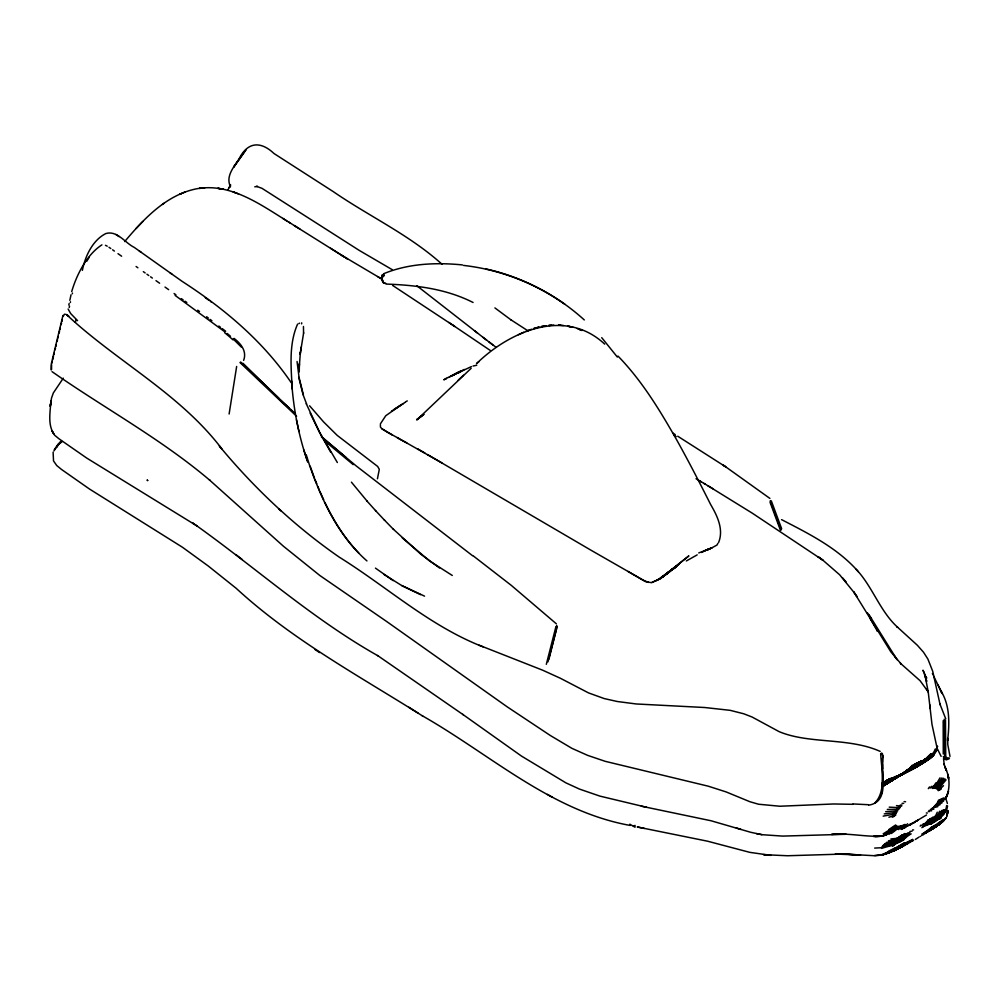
<?xml version="1.0" encoding="UTF-8"?>
<svg xmlns="http://www.w3.org/2000/svg" width="1000" height="1000" viewBox="0 0 1000 1000"><rect width="100%" height="100%" fill="white"/><g stroke="black" fill="none" stroke-linecap="round" stroke-linejoin="round"><path stroke-width="1.5" d="M882.688 757.45C880.1 772.663 891.1 801.612 868.637 805.175M882.862 763.688L882.862 769.038M882.862 762.35L882.688 756.112M882.688 770.85L882.537 786M299.262 371.925L299.35 363.762L299.337 365.062M303.575 333.237L303.45 326.488M299.237 367.512L300.363 352.587L300.163 354.263L303.65 332.762M382.188 276.1L382.663 274.625L381.65 277.25L383.338 282.812L381.65 278.35L382.163 275.175L381.737 276.837M557.188 626.425L548.962 659.075M381.95 275.688L381.788 276.337M555.925 626.663L546.312 664.338M300.275 353.45L301.175 347.113M50.725 403.275C50.038 413.25 47.95 424.888 53.688 433.688L51.975 430.863L54.662 435.238L58.9 438.738L86.788 458.113L197.037 525.988L192.625 523L193.287 523.45M243.637 360.363C247.1 351.225 240.875 343.6 234.05 338.387M229.112 414.012L236.65 366.475M881.888 792.837L882.188 790.962M50.912 402.388L50.512 404.762L51.325 400.725L50.237 406.425L51.513 398.088L53.375 392.887L63.288 378.175M51.55 364.738L51.562 369.538M946.65 805.525C945.925 814.463 936.963 818.988 930.888 824.225L939.15 818.6L943.962 814.062M82.375 270.35C85.138 256.262 92.613 240.15 105.875 233.538C117.25 230.225 125.013 242.9 134.213 247.375L182.113 281.35C224.188 308.55 262.925 341.025 291.3 382.775M69.212 307.562L69.525 306.112M946.725 810.05L947.575 805.987M947.725 812.35L947.9 811.538L946.65 816.038M68.812 305.087L69.15 303.5M69.825 300.325L71.025 294.775M71.7 291.6C76.625 274.637 86.938 254.475 101.925 244.85M70.35 302.488L70.512 301.762M72.312 293.788L72.487 293.062M936.612 750.088L937.513 746.1L936.525 750.35M377.438 478.775L379.3 469.363L377.65 466.438L337.175 435.363L323.537 421.863L309.6 405.788M51.913 363.1L52.287 361.463M380.4 423.862L385.737 415.75L400.012 405.737L391.5 411.2M59.15 333.038L59.55 331.362M59.962 329.688L60.362 328.013M61.163 324.663L61.575 322.987M61.975 321.312L62.375 319.637M52.675 359.812L53.487 356.488M53.888 354.812L54.3 353.137M55.1 349.787L55.512 348.113M55.912 346.438L56.325 344.762M57.125 341.413L57.538 339.738M57.938 338.062L58.338 336.388M947.138 814.362L948.037 810.625L946.9 815.238L947.9 811.538M946.725 816.9L947.575 813.375M382.663 276.212L383.338 274.775L382.488 276.675M547.95 661.85L556.4 629.263L556.663 625.462M75.4 322.25L76.137 319.562M781.125 530.075L770.25 500.737M945.888 798.363L946.975 795.425L945.987 797.938C950.55 788.188 949.812 776.112 944.737 766.65L946.462 770.6L944 763.875L944.275 765.037L943.525 758.538M946.825 796.425L948.5 791.3L946.075 797.487L937.738 801.762M63.188 316.337L64.425 314.25L65.45 314.3M62.95 315.45L51.363 363.6L51.1 369.938M718.625 542.45C723.888 529.462 717.262 515.788 710.713 504.65C699.862 483.1 688.825 461.65 677.075 440.575C660.1 410.688 642.1 380.838 617.987 356.075M930.138 818.587L923.337 826.912M384.4 275.387L382.975 276.9M937.262 812.2L935.462 816.2L932.05 820.413L937.312 815.3L928.188 824.675L939.2 814.6M940.025 777.825L933.75 788.35M935.263 749.013C933.288 754.837 928.3 758.775 923.325 762.05C928.625 759.188 933.65 755.2 936.2 749.638M927.925 819.812L926.2 823.2L928.525 821.038M936.05 749.3C933.85 755.088 928.7 758.825 923.7 762.087L930.225 757.887L923.863 762.288C928.925 759.675 933.85 756.075 936.388 750.85M939.7 811.2L937.525 815.362L933.65 819.762L939.125 814.45M941.95 777.887L935.013 788.413M717.9 543.337L716.925 545.087L711.137 548.212M936.612 749.85C924.737 767.487 899.362 774.087 883.5 784.262M227.85 189.95L230.312 185.662M381.95 279.375L382.088 280.012M930.3 820.85L932.75 817.312L924.7 826.225M941.825 810.438L939.325 814.725L935.037 819.275L940.8 814.137L929.862 824.163L942.087 813.938L937.862 818.112M943.612 778.225L936.112 788.662M230.725 185L229.213 187.537L229.613 186.863M86.713 261.312L89.25 257.175M907.675 770.475L912.337 765.312L907.675 770.475L883.037 786M930.638 818.45L928.3 822.15L930.85 819.9M943.337 809.938L936.812 818.275M932.312 788.462L935.875 782.875M943.612 809.963L936.188 818.975L942.2 813.65L944.85 809.688M944.987 778.863L937.013 789.112M920.175 826.137L920.8 825.15M56.712 447.312L60.587 441.6M53.938 450.925L57.25 446.062M945.013 809.788L937.113 818.888L943.05 814.038L938.637 818.188M54.325 449.675L58.375 443.787L61.662 441.15M946.075 779.825L937.738 789.788M928.312 788.65L929.538 786.925M932.237 819.963L935.15 816.213L925.975 825.612M946.025 809.987L937.775 819.038L940.8 817.125M933.162 817.237L930.263 821.213L932.987 818.913M936.737 787.588L938.025 785.837L936.3 787.487M946.65 810.8L938.175 819.613M923.475 823.688L921.675 825.612M933.988 819.225L937.138 815.212M930.2 788.075L931.55 786.338M883.325 785.625L901.562 774.65L912.788 766.363L908.725 769.925L910.962 768.487L916.9 763.05L913.913 766.275M908.725 769.925L914.463 764.237M937.763 788L939.175 786.225L937.387 787.812M124.7 241.55C143.763 218.975 165.987 195.087 196.175 188.875C229.713 182.375 259.875 204.1 286.663 220.8M297.6 324.075C288.625 344.25 291.125 367.562 292.225 389.05M941 822.463L935.037 826.812L940.8 823.288L943.612 820.163L940.812 823.125L936.188 825.888L942.087 822.175L944.85 819.137L942.2 822.25L937.113 825.05L943.25 821.188L945.975 817.938M912.3 767.1L914.812 764.1M931.95 787.663L933.425 785.913M930.612 754.05L921.812 762.487L928.462 757.763L932.35 753.6L922.738 762.163L926.025 760.188L933.25 753.575L924.3 761.388L882.35 785.575M899.762 826.862L898.487 828.35L900.337 826.7M926.062 822.312L923.988 824.362M927.15 830.675L933.988 827.837L938.975 823.913M938.575 788.625L940.1 786.862L938.288 788.35M882.75 785.125L923.575 761.575L932.2 753.562L925.175 760.438L914.912 766.888L923.9 760.938L930.9 753.988M943.25 821.188L945.888 818.162M914.013 766.087L916.575 763.175L909.788 769.375L885.288 784.412M906.237 825.263L907.588 823.75M933.562 787.425L935.138 785.688M935.512 818.662L936.637 817.425L929.1 824.35L938.088 816.975M907.275 769.625L904.562 772.15M928.637 823.45L931.525 820.275M898.375 827.163L896.95 828.725L898.888 827.075M939.188 789.5L940.812 787.75L938.975 789.137M929.613 757.337L933.238 753.45L924.3 761.388L882.712 784.875L888.962 781.762M943.913 819.925L946.025 817.7M904.1 826.237L905.588 824.675M142.887 221.412L136.05 228.525M917.312 764.575L921.312 760.913L913.625 767.138L910.875 768.825L918.725 762.113L910.875 768.825L883.062 786M900.713 828.713L904.938 824.362M935.025 787.362L936.688 785.662M897.175 827.288L895.6 828.888L897.613 827.262M930.212 757.362L933.863 753.637L923.225 762.688L926.338 760.413M927.15 825.088L933.337 819.488M915.575 765.438L919.05 762L915.738 765.225M930.475 758.062L934.188 754.388L923.45 762.725L933.425 755.138L926.125 761.188M902.075 827.087L903.713 825.475M382.575 275L384.25 273.762M912 768.263L921 761.012L912 768.263L883.55 785.738M883 784.312L912.125 768.4M918.525 765.263L914.862 767.487L929.575 757.938L933.812 753.812M896.15 827.2L894.45 828.838L896.513 827.262M921.888 827.675L923.775 825.837M929.987 822.875L934.925 818.075M930.638 757.537L934.287 754.025M898.512 829.587L903.225 825.05M938.25 790.7L943.5 785.675M471.15 368.312L417.013 419.688L423.725 414.325L416.637 419.775L421.325 416.175M931.188 822.412L934.963 818.85M463.475 375.25L458.263 380.125M929.725 758.662L933.325 755.275M900.2 827.8L901.95 826.162M895.337 826.85L893.525 828.525L895.625 827.013M929.463 758.8L933.425 755.138C918.438 767.7 899.875 775.738 882.3 784.05M934.1 754.275L923.863 762.288M901.65 825.6L891.4 833.475M905.575 844.65L901.762 846.875L911.213 840.1M894.725 850.55L906.35 842.575L892.738 851.45M894.725 826.162L892.825 827.875L894.938 826.475M932.212 822.1L936.35 818.4M909.987 768.175L910.95 767.312M912.65 839.312L907.825 843.438M897.412 848.612L904.688 843.238L889.812 852.35L883.337 854.663L894.15 850.275L896.725 848.375L883.175 854.6L889.812 852.35L897.638 848.15L884.575 854.237L891.1 851.988L898.8 847.725L886.35 853.575M900.225 826L889.225 834.112M915.35 839.45L919.05 837.087M662.2 577.1L688.875 555.887L662.013 577.312L668 573.05L675.325 567.112L656.675 580.525M902.537 773.288L903.337 772.588M940.188 816.775L930.462 824.112L937.487 818.15M903.25 844.837L892.7 851.363L905.438 842.962L895.337 849.9L884.837 854.212L891.1 851.988L902.225 845.238M478.888 361.675L476.5 363.663C509.8 331.138 565.188 307.25 604.7 344.125M933.05 821.95L939.275 816.75M915.5 766.287L909.7 770.225L916.462 766.162M898.95 826.237C892.588 832.387 884.163 837.312 875.037 836.413L880.238 836.263C863.988 836.737 847.862 832.887 831.538 834.412L839.237 834.262M903.462 845.763L899.15 848.25L909.837 840.837M672.938 569.1L676.725 566L665.225 574.663L676.725 566M902.575 846.488L907.312 842.862M933.675 821.975L938.375 818.125M675.325 567.112L660.3 578.787L651.488 582.663L645.438 581.613L628.013 571.438M921.812 762.487L927.138 758.312L917.438 765.3L888.363 781.812M909.188 825.062L910.75 823.825L907.387 826.325M912.625 841L913.587 840.238M913.8 767.738L915.763 766.162L913.05 768.075M900.088 775.35L904.137 773L883.775 785.163L885.6 784.163M927.138 758.312L914.912 766.888M678.95 564.362L668.913 571.95M903.55 772.712L904.587 771.888M874.712 803.125C886.637 791.287 881.388 768.787 880.662 753.538M897.862 826.3L885.65 834.6M934.112 822.237L938.988 818.388M896.275 849L904.087 843.388L888.6 852.738L882.288 854.887L875.575 855.788L844 854.038L787.55 855.75L763.55 854.65L770.95 855.35M926.5 814.987L908.988 825.45M915.575 766.825L883.75 783.55M58.6 444.363L62.013 441.7M900.763 845.575L888.863 852.412L903.65 843.337L887.9 852.45M901.525 846.75L900.438 847.588L905.8 843.625L896.75 849.463L908.562 841.5M881.912 785.5L907.425 770.962L883.688 785.275L904.4 772.95M912.15 840.837L909.95 842.5M943.962 820.075L930.888 827.613L940.188 823.3L943.05 821.137L930.462 828.162L937.487 825.2M922.738 762.163L928.35 757.925M896.95 826.137L884.275 834.4M916.838 765.863L919.062 764.2M904.45 844.287L894.587 850.512L907.387 842.087M162.5 204.438L164.062 203.263M418.888 418.062L423.825 414.462M898.5 848.538L899.775 847.588L889.663 852.212M909.85 842.113L907.362 843.925M923.325 762.05L929.1 757.825M661.85 577.525L668 573.05M673.713 568.8L675.85 567.238M918.438 763.512L885.738 783.913L887.438 782.987M907.15 771.538L909.65 769.825L882.613 784.85M896.237 825.725L883.188 833.8M895.337 849.9L904.688 843.238M896.787 849.312L898.25 848.275L892.6 851.275M923.7 762.087L929.575 757.938M902.05 828.95L905.525 826.5M904.25 845.35L905.537 844.45L901.275 847.05M927.925 831.775L926.2 832.613L930.138 830.487L923.337 833.1M937.525 825.588L933.65 827.812L939.2 824.513L928.188 829.963L937.138 826.062M892.638 850.138L894.613 848.75M904.9 845.263L907.638 843.325L903.988 845.6M921.825 763.562L926.3 760.462L914.5 767.763M907.288 825.837L903.45 828.45M895.9 849.087L904.087 843.388M930.638 830.1L928.3 831.312L932.75 828.85L924.7 832.25M934.925 827.5L937.312 825.85L929.987 829.538M886.938 781.975L881.975 783.413L890.713 780.263L901.562 774.65L919 765.35L916 766.95L930.138 758.162M902.237 846.388L903.575 845.475L898.75 848.363M913.1 767.712L925.35 758.988L914.087 767.25L883.688 785.275M394.2 409.338L404.875 402.525M888.875 829.538L895.713 824.938M901.237 829.45L904.7 827.113M900.425 847.288L901.787 846.363L896.45 849.525M938.175 823.1L943.375 819.6M939.45 790.2L941.287 788.975M906.488 826.45L904.262 827.95L905.088 827.425M893.238 850.4L895.125 849.15M914.087 767.25L925.487 758.975L916.312 765.812L889.4 781.737M923.9 760.938L882.113 785.662M939.275 824.225L929.862 828.713L938.088 825.212L943.337 820.438L940.8 823.288L929.1 829.312L934.963 827.163M909.675 769.15L882.588 785.425M923.2 761.712L915.525 766.65L926.025 760.188M917.212 765.975L882.025 785.1M929.862 828.713L940.812 823.125M894.15 850.275L901.4 845.5M898.8 848.037L900.188 847.125L894.388 850.5M925.175 760.438L881.838 786.137M931.188 828.7L939.125 824.675M944.987 799.338L937.013 803.012M939.325 824.3L935.512 826.762L936.637 826.312M918.925 764.75L924.062 761.438M908.462 770.863L911.787 768.725M938.988 823.475L937.775 824.25L942.862 821.038M910.863 769.625L915.013 767.062M933.05 827.225L942.087 822.175L945.013 818.9L942 822.05L937.113 825.05M898.65 776.263L926.538 760.175M913.6 768.138L918.425 765.163L895.025 778.138L897.25 777.163L895.9 778.037M919.125 764.95L898.838 776.062M887.9 846.438L896.062 843.125L882.15 846.875M686.312 560.975L697.188 554.875M912.9 768.587L926.9 760.3M915.913 766.562L924.737 761.4M943.612 801.137L936.112 804.212M301.625 323.875L301.688 322.825M405.375 402.025L407.262 400.9M458.562 372.863L461.112 371.337M464.288 369.45L451.613 376.138M884.05 784.875L887.525 782.812L881.95 785.725M881.912 786.7L887.05 783.662M926.762 760.7L897.1 777.175M925.975 831.438L935.15 827.3L930.25 830.062L933.162 828.5M895.387 849.163L896.725 848.375M400.037 405.575L403.438 403.575M882.825 786.025L886.812 783.688L882.788 785.962M881.95 786.637L887.925 783.138M881.95 786.587L889.287 782.275L883.112 785.837M892.325 846.363L894.438 845.138M890.738 781.25L892.188 780.413L883.15 785.075M633.462 826.3L635.037 825.4L635.037 827.212L629.788 824.188M661.025 578.288L651.925 582.45M882.875 785.775L890.15 781.712M939.325 819.212L941.1 818.2M449.387 377.038L452.962 375.012M924.938 761.762L916.237 766.7M922.887 763.025L915.125 767.45L922.113 763.462M905.8 772.225L907.562 771.237L883.45 785.612L886.712 783.45M892.212 780.312L893.35 779.663L888.637 782.225M941.95 802.95L935.013 805.425M445.788 378.663L447.788 377.537M919.287 764.712L892.013 779.425L884.125 781.975L888.587 780.888M892.638 844.938L903.65 839.95L888.863 845.325L896.725 842.2L883.175 845.5M935.462 826.988L932.05 828.9L933.337 828.275M882.962 785.65L886.9 783.475L883.2 785.05M881.988 786.312L888.112 782.925M448.088 377.575L459.7 371.512M919.525 764.775L892.013 779.425L884.438 781.725L893.263 778.913L890.713 780.263L882.288 783.162L892.175 779.613L885.7 782.262L886.712 781.988M912.237 768.838L894.325 778.238L886.213 780.6M882 785.95L889.375 782.125M444.075 379.688L446.388 378.45L443.938 379.738M458.762 372.1L452.95 375.175L460.625 371.138M923.45 762.725L924.4 762.225M894.587 778.875L883.763 783.925M882.288 846.338L893.238 843.875L904.087 839.338L889.812 844.112L897.638 841.237L884.575 844.038M891.1 851.838L896.95 848.787M894.775 849L896.062 848.337L882.15 854.587M457.212 373.25L471.4 366.587M940.025 804.775L933.75 806.65M882.688 785.15L888.138 782.337M888.538 851.263L895.65 847.65M892.35 817.225L894.45 816.175M883.337 845.2L894.15 842.8L904.688 838.7L891.1 842.837L898.8 840.2L886.35 842.463M883.012 784.95L885.537 783.713M883.075 784.388L889.95 781.087M938.975 801.05L940.812 800.163L939.188 800.5M933.675 826.575L938.375 824.338M383.9 273.625C408.537 263.475 436.15 262.312 462.413 264.913M907.387 836.5L894.587 839.963L906.35 837.288L892.7 841.45L900.188 839.075L888.475 840.775M938.637 824.025L940.188 823.3M937.862 806.65L932.312 807.887M518.425 334.712L523.787 332.238M707.513 549.663L703.812 551.225L711.188 548.125L698.75 552.925M890.125 779.775L886.562 780.337C899.25 778.025 909.887 769.538 920.425 762.537L901.562 774.65L893.512 777.638L897.463 776.275M938.25 800.375L943.5 798M900.425 838.487L901.787 837.875L890.925 838.95M930.462 828.162L937.862 824.862M884.837 843.713L895.337 841.663L905.438 838.012L898.8 839.725M932.212 827.938L936.35 826.137M936.812 825.763L938.088 825.212M939.15 823.037L940.8 822.325M908.562 835.675L896.75 838.388L903.575 836.612L898.75 837.1M894.938 814.562L892.825 815.462L894.725 815.175M898.487 775.65L895.188 776.612M185.075 192.025L179.75 194.213L181.312 193.575M701.475 552.45L703.438 551.638M938.288 802.387L940.1 801.637L938.575 801.888M892.013 779.425L893.263 778.913M923.988 833.962L926.062 833.138M909.837 834.812L899.15 836.712L905.537 835.288L901.275 835.4M894.775 843.913L900.337 841.737M921.675 835.337L923.475 834.688M709.025 549.087L707.212 549.775L707.95 549.587M898.388 775.462L899.5 775.037M531.425 329.288L526.112 331.262L528.438 330.4M889.4 779.862L890.775 779.362M895.387 842.95L900.763 840.975M895.65 844.163L881.538 848.388M895.625 812.987L893.525 813.75L895.337 813.587M894.325 778.238L893.3 778.6L901.562 774.65L916.488 764.488L909.788 769.375L914.625 765.425C907.025 771.413 898.625 778.062 888.675 778.975L895.863 777M937.387 803.662L939.175 803.025L937.75 803.175M948.863 759.112L945.7 758.888L944.762 757.3L944.212 719.225M909.85 832.525L907.362 833.1M896.275 841.95L901.4 840.225M931.525 829.488L928.637 830.45L932.987 828.787L932.237 829.013M891.237 778.7L892.475 778.288M882.45 784.025L885.188 783.125M899.638 774.725L900.512 774.45M882.212 854.75L888.6 852.738M912.15 831.1L909.95 831.5M882.45 783.925L884.9 783.175M896.513 811.413L894.45 812.05L896.15 812.013M936.3 804.925L938.025 804.4L936.737 804.45M897.412 840.875L902.225 839.412M893.238 843.875L895.125 843.312M892.738 841.225L903.25 838.55M299.538 323.15L298.875 323.65M949.488 758.062L946.6 757.763L945.725 756.325L945.487 720.212M888.875 817.212L895.713 815.263M927.138 831.413L929.513 830.763M894.15 842.8L895.9 842.337M911.213 833.913L901.762 834.975M935.025 806.213L936.688 805.775L935.525 805.713M886.162 834.887L881.162 836.188L886.725 834.7L881.712 836.05L882.638 835.987M921.888 833.988L925.938 832.975M895.6 810.337L897.613 809.825M894.725 839.7L904.45 837.613M920.175 836.425L920.8 836.275M896.237 813.737L883.188 816.137M895.337 841.663L896.95 841.3M473.038 366.037L476.737 365.238M887.562 781.05L888.438 780.863M933.562 807.513L935.138 807.188L934.137 807.013M904.9 834.688L907.638 833.925L903.988 833.637M896.95 808.6L898.888 808.225M896.95 812.25L884.275 813.913M896.787 840.425L898.25 840.175M254.775 186.812L257.413 186.375L256.6 186.375L261.962 188.312L359.325 250.45L392.188 269.65M902.237 837.188L905.8 836.625M931.95 808.838L933.425 808.612M874.663 855.475L881.462 854.575M898.487 806.85L900.337 806.612M897.862 810.75L885.65 811.688M898.5 839.112L899.775 838.975M930.2 810.188L931.55 810.075M904.25 835.812L907.312 835.588M551.55 325.25L548.763 325.425L553.85 325.1M900.2 805.1L901.95 804.987M874.663 848.088L881.462 847.725M898.95 809.237L887.312 809.438M900.438 837.7L901.525 837.688M928.312 811.55L929.538 811.55M846.213 834.262L782.575 836.1L761.938 834.675L750.7 832.288L711.062 820.763L641.325 806.188M835.3 854.05L860.562 855.013L844 854.038M930.738 809.163L933.85 809.188M868.462 804.712L852.975 803.95M902.075 803.35L903.713 803.375M900.225 807.7L889.225 807.15M852.925 804.312L833.525 803.975L779.9 806.237L758.525 804.225L749.912 801.725L726.1 791.912L708.25 786.188L605.212 761.325L587.663 755.375L571.925 748.35L550.462 735.588L507.262 706.888L386.475 621.375L319.9 575.55L283.375 546.188L209.412 479.925L209.9 480.337C161.075 438.888 104.312 408.188 52.05 371.65M912.625 829.875L913.587 829.938M560.712 325.3L558.425 325.125L563.4 325.5M770.525 855.312L749.775 852.35L707.625 841.213L637.762 827.062M926.325 812.938L927.387 813.05M946.825 759.875L944.513 759.25L943.312 756.438M896.488 805.612L901.65 806.162M904.1 801.6L905.588 801.775M902.575 836.225L903.462 836.338M463.525 265.413C499.888 269.525 535.075 283.087 564.888 304.288M929.025 810.45L931.663 810.837M385.9 284.062C416.05 285.15 445.8 288.688 473.075 302.475M756.438 833.637L761.938 834.675M646.587 807.288L599.95 796.125L579.55 789.112L565.925 782.875L521.425 756.05L462.713 714.35M637.238 826.963L644.35 828.45M630.188 825.438C551.125 811.225 490.075 754.212 422.225 715.738M486.05 268.95C522.463 277.137 556.65 294.85 584.3 319.938M736.225 827.887L740.975 829.412M648.612 582.438L643.3 580.2L591.2 550.337L427.463 454.538M385.062 282.987L385.712 283.212M234.75 192.512L233.1 191.9L238.562 193.938M577.375 328.688L582.1 330.475L579.65 329.55M424.55 596.15L401.85 585.562M479.125 645.2L542.638 670.188L560.35 678.25L588.55 692.913L604.275 698.587L617.325 701.513L636.312 703.975L704.712 707.513L730.188 710.337L743.688 713.763L752.075 717.013L779.112 731.637C809.463 744.312 848.375 737.212 880.163 751.388M483.225 646.912C429.888 626.237 387.163 586.95 339.113 557.05C294.175 525.837 254.188 488.1 219.325 446L221.75 448.725C179.587 393.312 116.337 361.275 66.475 314.55L68.612 316.05L66.475 314.55M420.6 594.65L402.275 585.887L383.775 574.325M105.45 245.3L107.225 246.163M781.575 519.625C807.775 533.175 835.037 546.712 855.45 568.525C872.438 586.013 879.525 610.8 897.625 627.3L896.912 626.638L917.337 645.25L923.5 652.212L927.913 659.1L932.738 671.35L940.113 704.75L939.775 703.65L945.763 718.9M406.763 442.875L399.312 438.963M452.287 575.462L429.825 561.138L402.275 537.888M389.263 433.137L391.75 434.538M441.838 462.863L397.15 437.525M381.625 278.925L342.038 255.5L347.625 259L345.887 257.913M391.863 434.8L381.95 428.725M377.562 276.562L382.238 279.275M389.375 433.363L382.05 428.938L380.462 427.125L380.4 424.712M547.438 794.388L552.25 797.2M854.575 593.125L839.675 574.8L822.837 560.15L752.075 513.038L707.75 485.662M417.537 448.713L424.975 453.088M699.938 481.037L705.4 484.275M713.2 488.9L703.85 483.363M527.762 330.7L510.7 319.662M696.038 478.713L701.488 481.962M392.625 285.425L454.762 326.475L448.888 322.425M330.575 248.263L343.775 256.6L294.325 225.588L299.913 229.062M288.412 221.887L296.075 226.663M282.838 218.412L290.5 223.188M422.688 716.038C358.925 675.812 292.062 639.788 236.213 588.337L208.188 565.962L182.475 547.263L89.537 489.062L61.525 469.462L56.75 465.55L53.513 460.925L53.113 452.137M408.85 707.262L418.088 713.112M672.75 433.013L675.238 434.613M677.725 436.213L725.825 466.912L769.9 498.425M378.162 655.9C312.875 619.125 257.075 568.9 196.375 525.538M673.75 435.05L676.237 436.662M377.525 655.487L463.312 714.788M393.175 580.588L375.45 568.125M315.075 649.6L319.587 652.575M490.4 350.538L453.137 325.363M725.825 466.912L723.312 465.213L725.2 466.488M383.488 282.725L384.4 283.438M119.075 236.625L115.962 234.488M240.613 362L289.387 408.162M184.988 301.188L186.812 302.462M439.525 567.975L420.975 554.35L393.175 529.062M109 247.275L110.787 248.525M181.337 298.637L183.15 299.913M170.025 272.787L171.887 274.113M175.087 295.387L224.8 331.812M511.312 320.1L494.913 307.913M139.325 251.012L141.188 252.338M174.088 293.512L175.9 294.8M136.1 266.512L137.9 267.8M143.325 271.663L145.137 272.938M146.95 274.225L148.763 275.512M150.562 276.8L152.375 278.087M156 280.663L159.613 283.225M112.587 249.8L114.388 251.088M118 253.663L121.625 256.225M165.037 287.087L168.663 289.662M416.688 285.637L486.7 340.2M208.55 300.038L205.287 297.675M210.4 301.388L211.1 301.9M197.738 310.188L199.525 311.5M239.988 362.525L296.613 416.3M489.15 342.088L495.812 347.1M206.637 316.75L208.4 318.075M218.825 326.037L220.538 327.337M492.788 344.837L483.062 337.4M222.25 328.625L225.65 331.238M210.15 319.413L211.9 320.737M235.875 554.562L242.188 559.487M473.2 555.85L511.312 585.388L556.362 623.825M472.575 555.725L356.238 465.962L321.362 436.863M474.487 330.675L477.537 333.088M353.225 464.637L324.913 441.1M345.812 457.262L322.013 437.025M442.125 264.337C409.462 234.862 369.263 216.4 333.288 191.637L274.025 153.537C260.575 140.8 247.475 141.838 239.037 158.95C233.775 167.1 225.35 176.513 230.512 186.713M281.038 510.962L278.562 508.775M295.225 413.888L290.887 409.988M242.963 363.275L278.65 398.162M293.712 412.088L280.113 400.05M233.188 338.975L241.275 347.025M77.55 320.65L70.713 313.587L68.125 309.05M366.95 560.938C345.238 541.862 330.3 516.5 319.075 490.15M384.212 519.875L393.55 529.438M375.45 510.5L384.588 520.262M358.8 553.075C344.55 538.362 333.675 520.788 324.875 502.375M366.95 501.012L375.812 510.887M858.225 571.675L856.112 569.263M842.463 577.75L846.188 582.013M367.325 501.413L351.425 482.175M601.737 337.663L617.337 357.062M382.362 280.988L382.575 281.55M867.35 612.812L871.45 618.525L868.838 614.812M928.3 691.988L920.075 680.7L900.387 663.263L901.15 664L890.85 651.85L853.688 591.825L856.925 596.575L856.05 595.3M881.575 753.037L882.812 755.662M870.85 617.663L897.038 659.688M894.45 655.812L896.4 658.737M337.35 462.525L319.875 432.775L306.25 403.738M382.975 281.438L383.85 283.062M941.112 756.363L937.537 749.137M330.688 452.175L319.5 432.388L310.125 413.1M876.75 629.987L877.425 631.163L870.225 618.638M937.075 748.025L931.975 724.3L928.213 691.8L926.4 688.662M771.312 500.887L781.675 528.825M942.2 693.575L940.55 690.275C950.2 705.312 949.525 723.575 947.613 740.638L947.688 738.263L947.775 744.538L950 756.388M932.387 673.525L933.012 674.788M933.625 676.075L941.562 692.288L938.025 685.075M926.137 676.737L926.762 678.05M924.875 674.137L925.5 675.438M924.25 672.825L923.012 670.2L926.188 679.212L926.675 681.438L924.788 674.262L928.213 691.8M382.663 281.7L382.962 282.325M770 502.15L780.362 530.1M320.1 491.825L323.688 499.738M315.113 479.738L316.762 483.775M317.863 486.463L319.5 490.5M314.137 478.038L318.525 488.8M310.125 466.112L314.562 478.387M310.188 467.125L313.637 476.675M306.625 404.1L303.038 394.588L298.688 377.113M945.738 798.325L947.4 803.462M307.25 460.675C298.475 434.938 293.3 408.013 291.613 380.887M303.837 449.95L307.712 462.137M306.25 454.787L309.688 465.763M303.412 394.95L299.062 377.463L297.062 361.512M882.312 753.512L882.862 757M296.462 419.837L298.975 431.512M948.425 777.862L948.1 775.075L948.575 779.25M930.113 707.225L929.862 704.938L930.25 708.637M943.175 720.713L943.288 754.038M399.312 438.762A317.925 193.912 56.9 0 1 391.875 434.6M224.613 332.675A161.337 98.688 71.9 0 1 232.938 339.85M227.15 333.462A160.362 98.05 71.8 0 1 230.487 336.3M234.55 165.825L233.725 167.15L245.9 149.887L234.55 165.825M907.113 770.512L901.562 774.65L908.938 768.737L907.113 770.512M917.575 820.4L917.05 820.888L918.225 819.8L917.575 820.4M915.45 821.413L913.812 822.775L915.45 821.413M912.688 822.975L910.575 824.587L912.688 822.975M670.138 571.213L664.575 575.15L670.113 571.263M920.575 764.212L913.763 768.138L920.575 764.212M711.85 547.85L707.2 549.85L711.85 547.85M538.987 327.1L533.75 328.55L538.987 327.1M543.612 326.188L541.3 326.6L546.462 325.7L543.612 326.188M203.162 188.012L199.387 188.388L204.775 187.85L203.162 188.012M879.862 836.2L873.65 836.45L879.862 836.2M221.6 188.925L217.8 188.287L223.238 189.2L221.6 188.925M147.238 480.138L147.688 480.562L147.238 480.138M572.825 327.3L567.962 326.213L572.825 327.3M822.837 560.15L818 556.65L822.837 560.15M303.6 327.75L303.6 327.75M948.5 778.012L947.987 774.5L948.5 778.012"/></g></svg>
